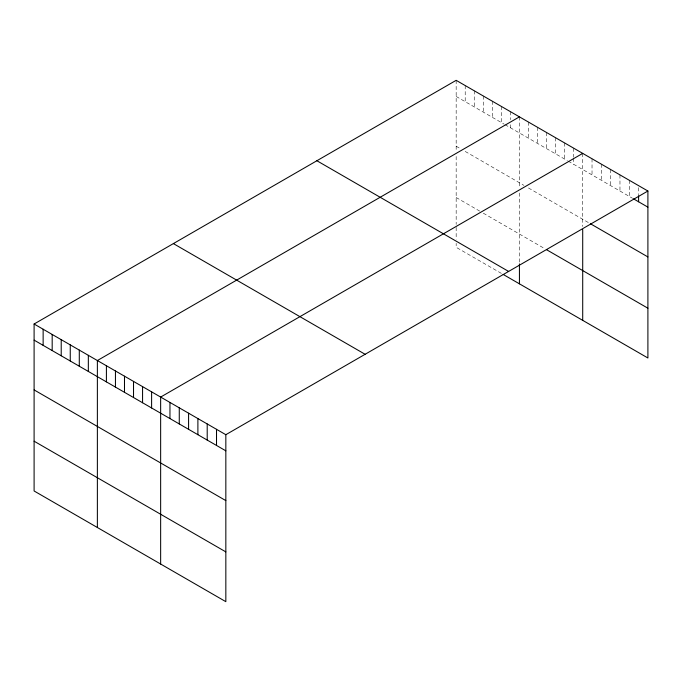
<?xml version="1.0" encoding="UTF-8"?>
<svg xmlns="http://www.w3.org/2000/svg" width="682" height="682" viewBox="0 0 682 682"><rect width="100%" height="100%" fill="white"/><g stroke="black" fill="none" stroke-linecap="round" stroke-linejoin="round"><path stroke-width="0.51" stroke-dasharray="3.41 2.56" d="M456.164 80.331L456.164 151.361M456.164 96.452L504.075 124.115M504.978 124.635L567.347 160.645M568.251 161.165L632.657 198.351M456.164 146.229L460.682 148.838M465.209 151.447L523.955 185.368M528.482 187.976L590.331 223.687M456.164 197.516L479.668 211.088M483.282 213.176L544.748 248.657M501.364 273.388L456.164 247.302L456.164 243.312M638.591 187.661L638.591 194.72M629.273 180.27L629.273 196.399M619.964 174.89L619.964 191.02M610.646 169.52L610.646 185.64M601.336 164.14L601.336 180.27M592.027 158.761L592.027 174.89M582.709 153.39L582.709 226.475M573.673 148.165L573.673 157.235M573.673 158.25L573.673 164.294M564.636 142.947L564.636 159.077M555.591 137.73L555.591 153.859M546.555 132.513L546.555 148.642M537.518 127.295L537.518 143.416M528.482 122.078L528.482 138.199M519.437 116.861L519.437 187.891M519.437 193.023L519.437 263.917M510.4 111.635L510.4 119.7M510.4 124.738L510.4 127.764M501.364 106.418L501.364 122.547M492.319 101.2L492.319 117.33M483.282 95.983L483.282 112.112M474.246 90.766L474.246 106.886M465.209 85.548L465.209 101.669M456.164 156.493L456.164 224.404M456.164 227.387L456.164 239.331"/><path stroke-width="1.02" d="M647.9 191.02L225.836 434.698L225.836 601.669L34.1 490.98L34.1 324.01L456.164 80.331L647.9 191.02L647.9 357.99L503.171 274.437M519.437 116.861L97.373 360.539L97.373 527.51M582.709 153.39L160.645 397.069L160.645 564.04M633.51 198.837L647.9 207.149M590.331 223.687L647.9 256.926M546.555 249.706L647.9 308.213M316.883 160.739L508.619 271.436M173.381 243.593L365.117 354.29M34.1 324.01L225.836 434.698M34.1 340.13L225.836 450.828M34.1 389.908L225.836 500.605M34.1 441.194L225.836 551.891M638.591 195.725L638.591 201.77M582.709 229.553L582.709 320.361M519.437 263.917L519.437 283.831M216.518 429.328L216.518 445.448M207.209 423.948L207.209 440.078M197.891 418.569L197.891 434.698M188.582 413.198L188.582 429.319M179.272 407.819L179.272 423.948M169.954 402.44L169.954 418.569M151.609 391.843L151.609 407.972M142.564 386.626L142.564 402.755M133.527 381.409L133.527 397.538M124.491 376.191L124.491 392.32M115.446 370.974L115.446 387.095M106.409 365.757L106.409 381.877M88.336 355.313L88.336 371.443M79.291 350.096L79.291 366.225M70.255 344.879L70.255 361.008M61.218 339.662L61.218 355.791M52.182 334.444L52.182 350.565M43.137 329.227L43.137 345.348"/></g></svg>
